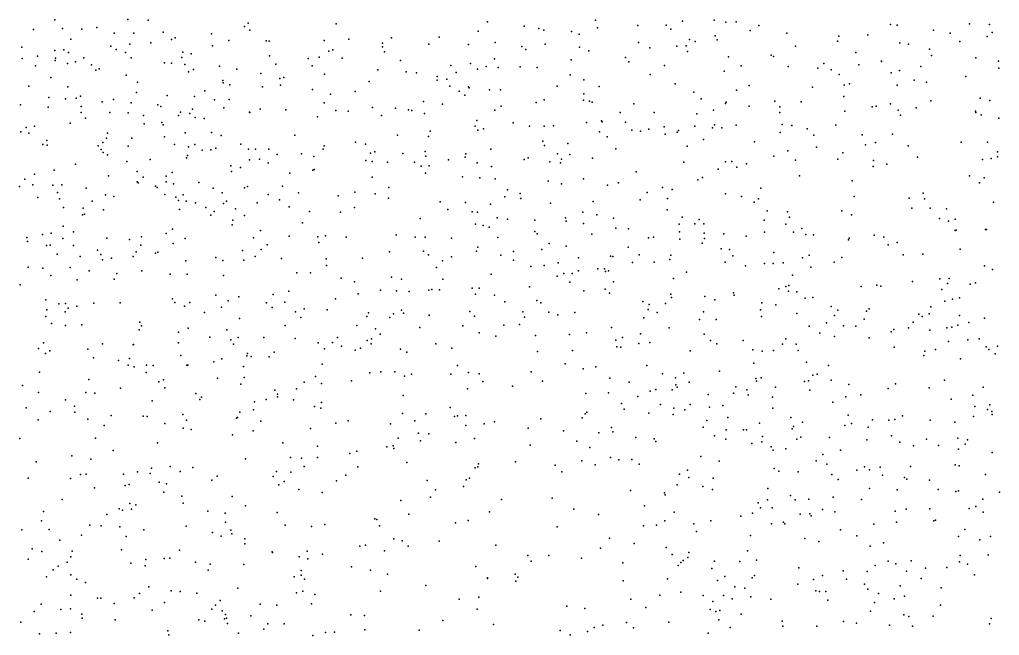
# Model space of a CAD drawing. Header units: metres. Extents: x -23.9 to 23.9, y -28.5 to 28.5.
# Drawn here: x 6.73 to 12.39, y -7.11 to -3.55 of the extents above; entities that cross this region are included whole.
import ezdxf

# ---------------------------------------------------------------- set-up
doc = ezdxf.new("R2010")
doc.units = ezdxf.units.M

msp = doc.modelspace()

# ---------------------------------------------------------------- linework, layer by layer
for p in [(6.9284, -3.5492, 14.5456), (7.3518, -3.5476, 10.6069), (7.4682, -3.5511, -9.2604), (8.0476, -3.5683, 7.4124), (9.4316, -3.56, 19.3427), (10.0576, -3.5508, -10.3492), (10.5613, -3.5573, 8.8512), (10.7445, -3.5507, 6.1077), (10.8102, -3.5627, 17.6139), (10.8702, -3.56, -2.3119), (6.8052, -3.6046, -13.1461), (6.9734, -3.5995, 13.9409), (7.0857, -3.6024, -9.0038), (7.1722, -3.5935, 11.9117), (7.2728, -3.6269, 9.7262), (7.3865, -3.6254, 17.5978), (7.5567, -3.621, 11.85), (8.0257, -3.5865, 4.041), (8.0573, -3.6086, -18.9147), (8.5561, -3.5725, 18.8367), (9.3781, -3.6136, -7.6138), (9.6445, -3.5858, -18.1613), (9.7284, -3.5994, 10.3696), (9.7587, -3.6092, 18.4418), (9.9175, -3.6172, 1.5755), (10.0692, -3.5955, 10.2387), (10.3013, -3.5808, -12.8194), (10.4667, -3.5804, 12.592), (10.493, -3.6021, 18.3929), (10.9519, -3.6114, -3.3999), (11.0028, -3.5825, 16.4032), (11.1647, -3.6252, 8.9428), (11.7642, -3.5767, 7.0753), (11.803, -3.5791, 16.8832), (12.0133, -3.6095, 9.997), (12.1086, -3.6258, 16.3448), (12.2202, -3.5715, 14.0895), (12.3363, -3.5756, 10.894), (12.3511, -3.623, -8.3585), (7.0211, -3.6601, -7.398), (7.4841, -3.6821, 3.6143), (7.6044, -3.6628, 9.4434), (7.6244, -3.652, 14.9862), (7.8353, -3.6301, 19.4169), (7.9349, -3.6685, -13.9544), (8.1512, -3.6703, 8.5731), (8.169, -3.6718, -8.2798), (8.488, -3.6678, 3.9749), (8.6296, -3.6602, 4.9961), (8.8252, -3.6846, 10.503), (8.8767, -3.653, 0.3036), (9.1526, -3.6481, -10.8492), (9.4762, -3.6807, 2.0026), (9.9632, -3.6316, -17.6183), (10.3053, -3.6806, 8.4203), (10.6009, -3.6635, -2.6774), (10.633, -3.6748, 17.287), (10.7495, -3.6412, 5.3567), (10.7615, -3.6642, 17.9712), (11.4573, -3.673, 5.1318), (11.4648, -3.6429, 17.858), (11.632, -3.6348, -6.5571), (11.8176, -3.6816, -10.0427), (12.1652, -3.6737, -6.3794), (12.3231, -3.6456, 9.6726), (6.7376, -3.7073, -2.6175), (6.9294, -3.7265, -16.4648), (6.9804, -3.7214, 10.9287), (7.009, -3.7378, 12.9155), (7.2531, -3.7011, 14.99), (7.2839, -3.7196, -2.9831), (7.3381, -3.7386, 13.1571), (7.3638, -3.689, 9.1303), (7.6704, -3.7365, -11.315), (7.8407, -3.6987, 17.3567), (8.5147, -3.7304, -15.5663), (8.5378, -3.7231, 19.5795), (8.8248, -3.7041, 4.1386), (8.836, -3.7337, 1.3069), (9.0925, -3.6892, -18.2699), (9.3215, -3.6922, -9.1572), (9.6304, -3.7034, 4.9631), (9.6547, -3.7199, -5.929), (9.7652, -3.6894, 19.2152), (9.9646, -3.7073, 11.8384), (10.0189, -3.728, 12.2308), (10.3708, -3.7102, 8.0066), (10.5281, -3.7006, -14.8065), (10.5816, -3.6996, 11.6279), (10.5888, -3.7313, 6.6392), (11.2146, -3.7017, -9.2975), (11.5637, -3.7383, -15.9358), (11.8672, -3.6896, 5.6985), (11.9891, -3.7186, -1.2044), (6.7404, -3.7722, 18.5248), (6.8284, -3.7596, 18.1238), (6.9305, -3.7847, 8.1462), (6.9321, -3.7699, 11.2996), (7.0488, -3.7925, 8.5148), (7.0975, -3.7693, 12.51), (7.3712, -3.7687, 7.2708), (7.5637, -3.7971, -16.9231), (7.664, -3.7673, -5.4411), (7.7177, -3.7461, 1.8748), (8.1717, -3.7562, 17.4087), (8.3945, -3.7721, 9.8055), (8.4588, -3.7649, 10.7477), (8.5917, -3.7714, -10.7341), (8.9285, -3.7831, -16.8601), (9.4725, -3.7746, 10.5133), (9.9159, -3.78, 0.7986), (10.23, -3.7666, 10.616), (10.2509, -3.7924, 1.7419), (10.8267, -3.7626, 11.9189), (11.0733, -3.7528, 5.1873), (11.0871, -3.7605, -16.0367), (11.7112, -3.7895, 6.0041), (11.7114, -3.7881, 7.4228), (12.0019, -3.7553, 10.3612), (12.2578, -3.7692, -0.6611), (12.3881, -3.7871, 18.3184), (6.8173, -3.8147, -10.4345), (7.0021, -3.8016, 3.5258), (7.1419, -3.8088, -17.6567), (7.166, -3.8394, 6.8271), (7.1858, -3.8328, -4.1835), (7.6048, -3.7985, 19.0576), (7.6816, -3.8066, -4.4133), (7.7028, -3.8503, 6.1853), (7.7307, -3.8362, 8.7987), (7.8818, -3.8173, 11.825), (7.9819, -3.8347, 2.3135), (8.2069, -3.8056, -14.312), (8.4188, -3.8153, -10.2144), (8.7984, -3.838, -14.3276), (8.9615, -3.8502, -8.6335), (9.2206, -3.8127, 19.4724), (9.2501, -3.8528, -8.0352), (9.3332, -3.8006, -6.954), (9.3743, -3.8342, 10.1245), (9.4243, -3.8179, -11.1861), (9.4931, -3.8244, 18.1562), (9.6207, -3.82, 4.4965), (9.7187, -3.8241, 2.2827), (10.4556, -3.8129, -16.8211), (10.8006, -3.8462, 5.8306), (10.899, -3.8149, 18.5346), (11.1713, -3.818, -13.5338), (11.3433, -3.8286, 13.5668), (11.3782, -3.8007, -14.1331), (11.4207, -3.838, 13.1409), (11.5811, -3.8093, 8.2731), (11.7679, -3.8547, 17.8186), (11.8156, -3.8424, 16.367), (11.9385, -3.8193, 17.3371), (12.3907, -3.8285, -5.3204), (6.9068, -3.883, 4.6313), (7.3409, -3.8686, 8.7393), (7.4081, -3.9091, 6.3516), (7.9008, -3.9, 19.6774), (8.1206, -3.8595, 7.2412), (8.2304, -3.8876, -8.794), (8.2539, -3.8816, 11.4202), (8.4891, -3.862, -7.3137), (8.7476, -3.905, 4.7527), (9.0206, -3.8552, 5.0996), (9.1404, -3.8973, 18.1276), (9.141, -3.8758, -16.2365), (9.1975, -3.8913, -2.2673), (9.9102, -3.8664, 9.7126), (9.9896, -3.8957, -0.9604), (10.3733, -3.8652, 9.9748), (11.4672, -3.8643, 6.4932), (11.9013, -3.8981, 18.1987), (11.9718, -3.9094, -15.1603), (12.1995, -3.8765, 12.8089), (6.7784, -3.9316, 14.2245), (7.0041, -3.9369, -5.9329), (7.7967, -3.9597, -9.3068), (7.9032, -3.9132, 10.5695), (7.9411, -3.9246, 14.8783), (8.1297, -3.9371, 14.5548), (8.235, -3.9264, 6.5034), (8.4202, -3.9518, 3.6921), (8.6661, -3.9632, 0.1963), (9.2139, -3.9323, -9.5849), (9.2691, -3.9614, 0.3205), (9.3228, -3.9365, 3.9503), (9.3254, -3.9418, 2.1987), (9.4431, -3.9527, 3.5954), (9.5073, -3.9532, -0.5274), (9.8361, -3.9322, 3.9792), (10.0776, -3.9335, 18.6222), (10.5179, -3.918, 17.5834), (10.6265, -3.9677, 12.5107), (10.872, -3.9554, 11.6149), (10.9462, -3.9284, 6.4189), (11.3119, -3.9377, 8.6946), (11.4965, -3.9256, -8.8904), (11.5259, -3.9186, 5.4214), (11.802, -3.9274, -1.7478), (6.8947, -3.9973, 4.2758), (6.9907, -4.0054, 14.8896), (7.0519, -4.001, -4.5938), (7.078, -3.9898, 5.0061), (7.2029, -4.0226, 1.5242), (7.2691, -4.0088, 7.6645), (7.4008, -3.9688, -6.8415), (7.5799, -3.9864, -15.8397), (7.7367, -3.9918, -16.5385), (7.8536, -4.0122, 10.2156), (7.9381, -4.0093, -8.0436), (8.5247, -3.9777, -14.9531), (9.0623, -4.02, -2.7081), (9.3014, -3.9852, -0.1113), (9.7592, -4.012, 11.7082), (9.9871, -4.0128, 17.8158), (9.99, -3.9757, -11.1229), (10.0217, -4.0198, 12.5022), (10.0373, -4.0241, -14.1062), (10.6678, -4.0056, 18.8113), (10.8136, -4.0247, 16.7613), (11.0949, -4.0184, -9.7842), (11.2461, -4.0225, 7.9486), (11.4936, -3.9922, 5.7861), (11.9963, -4.0171, 14.127), (12.2833, -4.0011, -1.9449), (12.3388, -4.0143, 15.1672), (6.7303, -4.0411, 3.3975), (6.89, -4.0544, 3.0165), (7.0808, -4.0499, 11.7106), (7.3699, -4.0289, -13.4929), (7.5256, -4.0403, 13.3591), (7.5421, -4.0491, 11.8277), (7.7263, -4.0654, 7.1638), (7.9072, -4.0582, 13.8715), (8.1174, -4.0652, 6.9471), (8.2658, -4.0692, 3.3797), (8.4867, -4.0277, 18.1047), (8.5556, -4.0733, -16.6622), (8.6252, -4.077, -0.2513), (8.7675, -4.0561, -18.7449), (8.9008, -4.06, 0.9334), (8.976, -4.0683, 9.7898), (8.9942, -4.0739, 0.5885), (9.1716, -4.0355, 4.6883), (9.4744, -4.0707, 9.766), (9.5115, -4.0486, -1.8539), (9.7138, -4.0264, -17.4611), (10.2785, -4.0342, 11.3061), (10.7404, -4.0719, 8.6131), (10.8095, -4.0319, 7.8827), (10.9459, -4.0486, -8.0228), (11.1234, -4.0515, 18.4023), (11.4989, -4.077, -10.1646), (11.6574, -4.0511, 6.7397), (11.6806, -4.0477, -3.3071), (11.7641, -4.0352, 7.0752), (11.8087, -4.0708, -3.7859), (11.9119, -4.0571, -6.7464), (12.2558, -4.0759, 10.2903), (7.0821, -4.0841, 8.0645), (7.1067, -4.1172, -11.6735), (7.2473, -4.0847, -10.7064), (7.3542, -4.0865, 9.7388), (7.4423, -4.102, 10.0784), (7.6446, -4.1024, 15.0362), (7.6562, -4.0833, -8.6161), (7.7109, -4.0907, 3.8828), (7.7407, -4.114, -10.5776), (7.7929, -4.1198, -13.8263), (8.0551, -4.0824, -19.0036), (8.0571, -4.0837, 7.8342), (8.4482, -4.1099, 9.6055), (8.8189, -4.1011, -1.4031), (9.0679, -4.0898, -0.5863), (9.3699, -4.1299, -6.4777), (10.0924, -4.1318, 2.329), (10.2002, -4.0842, 9.6798), (10.3974, -4.0836, 1.8798), (10.6432, -4.0927, 11.345), (11.1239, -4.0848, 16.6124), (11.8216, -4.0992, -4.9155), (12.258, -4.0836, -10.3775), (12.2883, -4.0989, 18.653), (12.3898, -4.1172, -6.5937), (6.7641, -4.1708, 1.6855), (6.812, -4.1639, 5.1653), (7.0186, -4.1466, 12.4687), (7.4461, -4.1504, 18.1261), (7.5484, -4.1422, 9.4529), (7.5559, -4.1551, 4.6383), (9.1008, -4.1922, 1.9854), (9.3603, -4.1626, 10.6943), (9.3769, -4.1863, 1.0901), (9.4091, -4.1798, 3.3446), (9.5814, -4.1445, 19.3969), (9.6759, -4.1628, 2.4277), (9.7606, -4.1636, 18.3001), (9.8141, -4.1608, -6.8933), (10.0047, -4.1421, -9.8523), (10.096, -4.139, 4.0702), (10.2304, -4.1397, 10.865), (10.2667, -4.1871, -10.6763), (10.3182, -4.1928, 1.3843), (10.3655, -4.18, 18.8623), (10.4549, -4.1677, -13.0142), (10.5364, -4.1885, -16.2033), (10.6314, -4.1642, 17.1016), (10.7335, -4.1734, -2.5876), (10.7457, -4.156, 8.2774), (10.7885, -4.1734, 6.5947), (10.8709, -4.1584, -6.3982), (11.1364, -4.1538, -9.1562), (11.1922, -4.1601, 6.4961), (11.2813, -4.1791, -16.5416), (11.4467, -4.1571, 13.3562), (6.7325, -4.1956, 11.5692), (6.7784, -4.2038, 18.6081), (6.8825, -4.2473, 4.0239), (7.2289, -4.2326, 6.6412), (7.2337, -4.2045, 10.7795), (7.3753, -4.2326, 8.4326), (7.5632, -4.2255, 1.7224), (7.6829, -4.2025, 18.3792), (7.8346, -4.201, -14.4243), (7.8908, -4.2165, 8.4289), (8.3168, -4.2159, 2.9827), (8.9118, -4.2146, -10.5299), (9.09, -4.2226, -11.0424), (9.7521, -4.2501, -11.7084), (10.0798, -4.1961, -1.3784), (10.1242, -4.2243, -13.5118), (10.4597, -4.2104, 9.3403), (10.5288, -4.199, 10.5349), (10.6813, -4.2401, 9.6418), (11.1257, -4.2003, -14.0058), (11.3194, -4.2148, -7.6545), (11.6006, -4.2145, 13.8238), (11.776, -4.2093, -16.4551), (6.8598, -4.2698, 6.1567), (6.8841, -4.2727, -17.9055), (7.18, -4.2769, 6.982), (7.1977, -4.298, 5.2469), (7.2059, -4.2582, 12.9006), (7.3543, -4.2792, -14.7325), (7.6208, -4.2695, -6.5247), (7.7032, -4.2825, -7.111), (7.7384, -4.2691, 7.8531), (7.7807, -4.3022, 19.6001), (7.8308, -4.2994, 6.8447), (7.8597, -4.291, 17.7874), (8.0043, -4.2675, -6.2659), (8.0486, -4.2961, 14.2751), (8.0898, -4.2964, 18.3795), (8.1674, -4.2967, 18.0316), (8.4815, -4.2961, -7.0202), (8.4878, -4.2768, -6.494), (8.6679, -4.2563, -2.3917), (8.727, -4.2672, 19.5498), (9.4512, -4.2962, 0.5029), (9.7618, -4.2745, 3.2778), (9.8961, -4.2639, 11.4264), (10.1744, -4.2941, -11.9976), (10.5868, -4.2792, -13.748), (10.9768, -4.2533, 12.2521), (11.1696, -4.3052, 17.9892), (11.3357, -4.2853, -2.3267), (11.6188, -4.2717, 17.8577), (11.6763, -4.2581, 18.2071), (11.8664, -4.2773, 17.1608), (12.1718, -4.2557, -5.4161), (12.3252, -4.2565, 14.556), (7.2078, -4.3164, -8.0991), (7.2331, -4.3289, 10.2361), (7.4815, -4.3556, 4.1928), (7.6906, -4.3468, -4.125), (7.6961, -4.3337, -11.8662), (8.0549, -4.3589, 9.4365), (8.1127, -4.3541, 1.4203), (8.2153, -4.3279, 10.9591), (8.3555, -4.3236, 19.7464), (8.427, -4.338, 11.9235), (8.7288, -4.3611, -15.2856), (8.7544, -4.3196, 11.3384), (8.7812, -4.3126, 18.4915), (8.9426, -4.3213, -8.8378), (9.0724, -4.3107, 3.5121), (9.0758, -4.336, 19.332), (9.2067, -4.3573, 1.3328), (9.3028, -4.343, 2.2734), (9.3069, -4.3235, -9.9895), (9.6449, -4.3563, -14.2937), (9.6671, -4.3462, 9.6327), (9.8368, -4.3243, 12.4051), (9.8607, -4.3546, -2.0441), (9.9093, -4.3277, -15.1076), (10.0405, -4.3476, 17.6877), (11.0886, -4.336, 9.3324), (11.215, -4.3596, -3.2179), (11.4584, -4.3544, 16.7523), (11.4878, -4.3171, 7.3414), (11.6653, -4.3626, -2.7811), (11.9192, -4.3425, -14.9094), (12.2952, -4.3558, 13.7897), (12.3468, -4.3498, 0.5595), (12.3828, -4.3121, -7.6963), (12.3834, -4.341, -13.1873), (6.926, -4.4173, -5.5644), (7.0486, -4.3832, 14.7357), (7.3453, -4.3672, -5.0542), (7.9469, -4.3919, 2.6525), (8.004, -4.4026, 3.5865), (8.1638, -4.3753, -17.0086), (8.4221, -4.417, 0.449), (8.4285, -4.4133, 4.201), (8.7642, -4.3668, 11.7436), (8.8542, -4.3711, -7.3769), (9.0108, -4.3717, 10.7529), (9.0486, -4.3945, 4.2676), (9.095, -4.3924, -3.6904), (9.3716, -4.3751, 11.2502), (9.4551, -4.3966, -19.1421), (9.7929, -4.3692, 4.5091), (9.8546, -4.3759, -18.9003), (10.5677, -4.3723, 10.1816), (10.7675, -4.4122, 11.4207), (10.8091, -4.3699, 18.8034), (10.8459, -4.3678, 8.9325), (10.8744, -4.4012, 6.8324), (10.9298, -4.3814, 7.4099), (11.6643, -4.3959, 12.8888), (11.7417, -4.3838, -8.8803), (6.7548, -4.4694, -19.8236), (6.8118, -4.4401, 12.1418), (7.2405, -4.4512, -3.9639), (7.4059, -4.4261, 13.7996), (7.4403, -4.4589, 9.2026), (7.5728, -4.4522, 7.3066), (7.6082, -4.432, 2.424), (7.9514, -4.4252, -9.4781), (8.289, -4.435, -3.0637), (8.7651, -4.4577, 10.9713), (9.0729, -4.4352, 1.7347), (9.2873, -4.4557, 10.0137), (9.3881, -4.4628, 18.3407), (9.4766, -4.4685, -11.2392), (9.9886, -4.467, 9.622), (10.2931, -4.4284, -11.1769), (10.6496, -4.4744, -8.0345), (10.6769, -4.4606, 17.527), (11.2377, -4.4515, 6.8734), (12.2217, -4.45, -7.0161), (12.3062, -4.4617, -4.1593), (6.7252, -4.5125, 3.7769), (6.8017, -4.503, 18.24), (6.9173, -4.5049, 12.916), (6.9695, -4.5024, 9.9412), (7.1102, -4.5222, 6.1948), (7.4056, -4.4862, 7.9892), (7.4114, -4.4907, -12.9779), (7.5106, -4.5098, -16.7966), (7.5212, -4.5186, 6.188), (7.5736, -4.4858, 2.0615), (7.6159, -4.4975, 15.1558), (7.7624, -4.4882, 14.0607), (7.8451, -4.5214, 14.8863), (8.0259, -4.5192, -13.9585), (8.0442, -4.5132, 4.2092), (8.2463, -4.5094, -10.9427), (8.8618, -4.5171, -15.97), (9.5481, -4.5323, 3.1946), (9.7827, -4.4807, -15.9072), (9.8613, -4.4966, -8.1423), (10.1269, -4.5043, 9.1269), (10.1897, -4.4914, 1.2772), (10.4449, -4.5189, 11.3187), (10.5015, -4.5303, -14.8048), (11.0141, -4.5223, 17.7767), (11.5421, -4.4797, -7.0915), (12.2796, -4.4903, 13.2823), (6.8304, -4.5762, 6.7337), (6.9441, -4.5477, -12.3693), (6.9563, -4.5836, -16.9566), (7.2219, -4.5604, 7.3417), (7.2713, -4.5703, 2.5091), (7.5648, -4.5583, 2.793), (7.6298, -4.5746, 4.9399), (7.6718, -4.5598, 8.2153), (7.8968, -4.5497, 0.9118), (8.1638, -4.5579, -8.8036), (8.2294, -4.59, -18.6626), (8.3391, -4.5488, -0.1742), (8.5681, -4.5665, 1.6749), (8.6643, -4.5441, -19.1811), (8.7817, -4.555, -0.5852), (8.8598, -4.5805, -17.4152), (9.5333, -4.5718, -8.5539), (9.6217, -4.552, 18.7101), (9.6251, -4.5822, -0.1717), (10.3152, -4.5899, 2.0919), (10.3555, -4.5467, 10.7068), (10.4735, -4.5824, -6.941), (10.8095, -4.5543, 2.1659), (10.9013, -4.5701, 9.9322), (10.9997, -4.5835, 11.926), (11.554, -4.5709, 17.6137), (11.8722, -4.5801, -4.7349), (11.9519, -4.5506, 13.6443), (11.9606, -4.5832, -13.2491), (6.9797, -4.6337, 2.8615), (7.0938, -4.6373, 2.122), (7.1451, -4.5969, 10.4341), (7.2109, -4.648, 11.4484), (7.6436, -4.5938, 4.3917), (7.6495, -4.6458, -3.4618), (7.6882, -4.5965, 1.371), (7.7435, -4.6074, 14.5571), (7.8021, -4.633, 15.5668), (7.904, -4.61, 18.7508), (7.9215, -4.5973, 11.9414), (7.9752, -4.6414, 19.4631), (8.0999, -4.6059, 15.3352), (8.2848, -4.629, 18.656), (8.6633, -4.6344, 0.9402), (9.1579, -4.6002, 18.5863), (9.2032, -4.6448, 11.6088), (9.3051, -4.6055, 19.0355), (9.4488, -4.6143, 4.5565), (9.7973, -4.6082, -2.8216), (10.0431, -4.5991, 18.5784), (10.4715, -4.6471, 20.0694), (10.9758, -4.6033, 17.2178), (11.887, -4.6379, 18.5178), (11.9932, -4.638, -16.215), (12.0876, -4.6419, 12.7295), (12.359, -4.6033, -15.5354), (7.0898, -4.6753, 13.1592), (7.1004, -4.672, 9.3573), (7.8318, -4.6776, 19.0851), (7.8514, -4.657, 3.084), (8.027, -4.6807, 9.2728), (8.4025, -4.6562, 3.3011), (8.5827, -4.6615, -4.073), (9.043, -4.6978, 10.4083), (9.3439, -4.6587, -18.3342), (9.3753, -4.6606, -17.664), (9.488, -4.6926, 2.2247), (9.548, -4.7014, 6.2623), (9.8828, -4.6938, -18.5138), (9.9837, -4.6614, -1.0221), (10.0655, -4.6756, 12.423), (10.162, -4.6958, 3.522), (10.5592, -4.6895, 2.3818), (10.6572, -4.7037, 6.026), (11.0501, -4.6531, -14.2754), (11.1681, -4.6596, 12.9871), (11.1798, -4.6888, 6.1502), (11.4819, -4.6534, 12.6427), (11.5383, -4.6753, -16.5344), (12.048, -4.697, -13.9887), (12.1384, -4.7011, -14.5203), (6.9767, -4.7408, 7.7631), (7.6104, -4.7598, 11.7412), (7.9556, -4.7345, -15.9333), (7.9588, -4.7067, 8.0657), (8.3618, -4.722, 19.3996), (9.3626, -4.7299, 1.4162), (9.4063, -4.7369, 10.1638), (9.4425, -4.7478, 6.6916), (9.7062, -4.7077, -1.6005), (9.8871, -4.7118, 6.1881), (9.9871, -4.7254, 6.6924), (10.1741, -4.7538, 4.1992), (10.2486, -4.7566, 17.7887), (10.5409, -4.73, 18.6978), (10.6325, -4.7272, 1.3779), (10.684, -4.7275, 20.4625), (11.033, -4.7071, 18.1775), (11.1581, -4.7299, 1.7365), (11.2501, -4.7558, 11.5458), (12.0985, -4.7125, -9.9344), (12.3139, -4.7613, 17.4279), (12.3201, -4.7609, 12.9532), (6.7675, -4.8069, 15.3743), (6.8584, -4.7902, -18.9384), (6.9078, -4.7828, -14.0269), (6.9745, -4.8131, 3.8864), (7.0376, -4.7735, 13.5004), (7.2307, -4.8105, 5.9749), (7.4301, -4.8023, 8.5685), (7.5725, -4.7846, -19.2123), (7.6827, -4.8124, -18.0835), (8.0775, -4.8094, 7.0778), (8.1198, -4.766, -13.4356), (8.2852, -4.7986, 14.9107), (8.4504, -4.8027, -6.856), (8.4942, -4.7974, 9.8427), (8.6142, -4.806, 10.6836), (8.9043, -4.7917, 10.0616), (9.014, -4.8051, -8.6267), (9.0712, -4.806, 10.7972), (9.2238, -4.8104, 0.6711), (9.4915, -4.8077, 19.5179), (9.7059, -4.772, -12.2343), (9.7193, -4.7867, -10.5146), (10.0352, -4.7882, -7.5721), (10.3631, -4.8085, 20.6021), (10.3928, -4.8054, -19.1533), (10.5432, -4.7735, 8.69), (10.5445, -4.8172, 10.0414), (10.6858, -4.7821, -11.8827), (10.687, -4.8137, -11.4011), (10.8004, -4.7851, 12.267), (10.9289, -4.7985, -7.1141), (11.0339, -4.7761, -16.4129), (11.2025, -4.7757, 13.5412), (11.2731, -4.7899, 5.7077), (11.3187, -4.791, 12.029), (11.5241, -4.8106, 13.7914), (11.6694, -4.7933, 20.3502), (11.7261, -4.8043, -9.5503), (12.1387, -4.7661, -5.116), (12.1429, -4.7651, 0.2303), (6.7708, -4.8298, 3.5316), (6.8809, -4.8524, 7.1472), (6.9028, -4.8513, 11.7864), (7.0373, -4.8525, 10.174), (7.3607, -4.8192, 2.8738), (7.4261, -4.8514, -7.9576), (7.6132, -4.8413, 6.0994), (8.1569, -4.8489, 1.9576), (8.4569, -4.835, 5.9273), (9.3761, -4.8635, -11.4736), (9.7892, -4.8423, 19.2376), (9.888, -4.8562, -19.7616), (10.2469, -4.8627, 1.441), (10.6749, -4.8403, 11.3946), (10.7835, -4.8733, 6.5038), (11.5205, -4.8208, 5.1189), (11.7501, -4.85, -8.3896), (11.8027, -4.8367, 4.8734), (12.1668, -4.875, 13.6768), (6.943, -4.904, -11.1939), (7.0748, -4.9175, 10.596), (7.1762, -4.8809, -3.5172), (7.1961, -4.9061, 5.2087), (7.2564, -4.9274, 4.1171), (7.3832, -4.9167, -4.6738), (7.3997, -4.8908, -19.7308), (7.512, -4.8967, 9.1602), (7.5251, -4.8914, 14.567), (7.8609, -4.9221, -17.1129), (8.0155, -4.8818, 7.7055), (8.0888, -4.9167, 6.4965), (8.1237, -4.8761, -3.0133), (8.2401, -4.9276, 9.6311), (8.499, -4.931, 6.3848), (8.7093, -4.9257, 4.474), (8.8654, -4.8898, 6.3199), (9.0624, -4.8864, 3.5118), (9.0912, -4.9063, -19.4753), (9.2235, -4.9193, -1.1415), (9.3685, -4.8859, -3.4504), (9.5095, -4.9089, 1.7855), (9.5822, -4.8885, 0.1883), (9.747, -4.8764, 9.9888), (9.9582, -4.9248, 20.2695), (10.1431, -4.9146, -12.5635), (10.1567, -4.9168, 12.033), (10.31, -4.9065, 18.3505), (10.4939, -4.9101, -17.8322), (10.8325, -4.8755, -12.4564), (10.852, -4.9121, 19.7486), (11.0895, -4.8937, 8.8264), (11.2538, -4.9238, 2.1299), (11.2932, -4.9094, 9.1034), (11.4817, -4.923, 16.6447), (11.8364, -4.9066, 19.9627), (11.9518, -4.9033, -12.7481), (6.7745, -4.9786, 4.1431), (6.8597, -4.9849, -20.7857), (7.0173, -4.9806, 8.4841), (7.2042, -4.9367, -12.6739), (7.6877, -4.9414, 3.2074), (7.9003, -4.9392, 8.4666), (8.0218, -4.9383, 3.2977), (8.5013, -4.9695, 12.1635), (9.1381, -4.9804, 5.887), (9.1716, -4.9425, 19.3311), (9.5836, -4.9378, 3.3003), (9.6823, -4.9754, -7.9386), (9.7602, -4.9693, 11.8553), (9.8405, -4.9534, -2.4775), (10.2721, -4.9517, 11.1339), (10.3957, -4.9505, -18.677), (10.4872, -4.9344, 18.025), (10.8074, -4.9487, 2.5377), (10.9253, -4.9712, 17.1375), (11.0353, -4.9582, 13.1875), (11.0857, -4.9576, 20.1774), (11.1426, -4.9537, 12.8063), (11.3036, -4.9789, -8.2144), (11.4383, -4.9487, 6.334), (12.307, -4.9702, -7.8635), (6.9054, -5.0264, 5.4459), (7.1283, -5.0003, -10.2584), (7.2886, -5.0158, -7.4903), (7.4332, -4.9998, 4.9653), (7.5972, -5.0195, -11.5248), (7.6938, -5.0197, -14.1993), (7.9047, -5.0274, 4.3928), (8.3298, -5.0114, -17.2195), (8.4078, -5.0109, 5.5844), (8.5855, -5.0414, 3.2263), (8.8775, -5.0372, -2.0591), (9.4538, -5.0199, 18.9102), (9.8361, -5.0312, 10.539), (9.873, -5.0148, 19.8352), (9.9223, -5.0153, 4.2874), (9.9583, -4.9999, 1.8777), (10.071, -4.9887, 2.2182), (10.1092, -4.9886, 9.7598), (10.1143, -5.0028, 3.7901), (10.1329, -4.9997, 11.6774), (10.5088, -5.0433, 1.2386), (10.583, -5.0075, 5.5335), (11.1962, -5.0247, 9.7613), (12.1027, -5.0443, -8.6452), (12.3542, -4.9927, 18.4116), (6.7293, -5.0813, 5.0077), (7.0592, -5.0508, 3.3464), (7.2732, -5.0483, 3.6952), (8.6627, -5.0626, 0.4331), (8.935, -5.0478, 5.5415), (9.1741, -5.0487, -3.8711), (9.3437, -5.0996, 3.5267), (9.384, -5.1003, -17.2506), (9.6746, -5.0925, -17.6227), (9.9093, -5.065, 5.853), (10.1622, -5.0627, 20.705), (11.1588, -5.0895, 5.3513), (11.1747, -5.0849, 6.6197), (11.5944, -5.0907, 5.885), (11.6847, -5.0833, 20.8816), (11.7082, -5.0881, 17.9483), (11.8912, -5.0614, 12.4994), (12.049, -5.0469, 18.0498), (12.0943, -5.0735, -16.041), (12.2255, -5.0765, 20.5547), (12.2548, -5.0692, 20.1759), (7.8612, -5.1398, -6.7754), (7.9929, -5.1506, -11.2593), (8.1916, -5.1359, 10.0739), (8.283, -5.1167, 15.596), (8.6839, -5.1321, 15.1737), (8.814, -5.1124, -9.6057), (8.9049, -5.1152, 1.2847), (8.9794, -5.1193, 14.8748), (9.0926, -5.1107, 19.7118), (9.1107, -5.1072, 3.8201), (9.1538, -5.1088, -7.567), (9.363, -5.1346, 11.8284), (9.4737, -5.1411, 4.2405), (9.9905, -5.1144, 18.9892), (10.1136, -5.1054, 9.0133), (10.1382, -5.1297, -9.4336), (10.4925, -5.1339, -17.2446), (10.4975, -5.1548, -9.891), (10.6888, -5.1489, 20.8105), (10.8559, -5.1266, 9.9696), (10.8599, -5.1401, -12.8875), (11.118, -5.1041, 16.7621), (11.1743, -5.117, 4.9025), (11.2217, -5.1212, 17.8689), (11.2705, -5.158, 1.5831), (11.315, -5.1546, 2.7737), (12.0609, -5.1073, -16.5032), (12.1628, -5.1558, -9.7913), (6.8766, -5.1682, -11.5818), (6.953, -5.1911, -18.1931), (6.9915, -5.1887, 10.2832), (7.0561, -5.2049, 10.8317), (7.1549, -5.1872, 5.9318), (7.3066, -5.1849, 4.7059), (7.6099, -5.1613, -18.7619), (7.6232, -5.1831, 0.9799), (7.6789, -5.2041, 8.644), (7.7093, -5.182, 3.9982), (7.8927, -5.2103, 6.3608), (7.9325, -5.1725, 15.8194), (8.1537, -5.1841, 7.9878), (8.1869, -5.2124, -4.3621), (8.26, -5.1814, -18.2448), (8.5538, -5.1607, -10.582), (9.5335, -5.1789, 5.8282), (9.7184, -5.172, -18.2931), (9.7401, -5.1855, -11.1098), (10.3314, -5.1777, -11.0939), (10.3681, -5.1951, 12.1269), (10.4624, -5.1894, 8.7401), (10.7477, -5.1671, 8.1532), (11.0193, -5.1856, 11.1245), (11.1005, -5.1953, -12.2099), (11.4206, -5.2064, 11.2962), (11.9978, -5.2069, -9.3166), (12.0785, -5.1745, 3.6385), (12.1227, -5.1642, 16.8675), (6.8772, -5.2641, -7.2149), (6.8833, -5.2244, 15.2845), (6.9882, -5.2369, 4.4703), (7.0058, -5.2162, -13.7896), (7.7945, -5.2408, 7.2716), (8.3222, -5.2363, 10.821), (8.3522, -5.2686, 14.7512), (8.3725, -5.2193, -19.056), (8.5037, -5.2243, 1.8896), (8.7338, -5.2635, -16.507), (8.7434, -5.2417, 14.5848), (8.868, -5.2685, 3.4747), (8.8877, -5.2484, 0.0427), (8.9342, -5.2278, -8.0034), (8.9454, -5.2438, 4.1953), (9.0949, -5.2575, 6.7141), (9.0957, -5.2568, -9.0423), (9.3296, -5.2353, -2.1917), (9.358, -5.261, 20.0181), (9.6372, -5.2368, 3.7194), (9.6461, -5.2668, 18.7582), (9.7871, -5.2387, 20.1096), (9.8391, -5.2539, -17.0734), (9.9368, -5.2407, -8.3939), (10.3377, -5.2714, -10.4563), (10.3625, -5.2223, 2.5266), (10.4132, -5.2406, 19.4946), (10.6823, -5.2373, -8.196), (11.0111, -5.2247, -16.697), (11.0167, -5.2637, -18.6404), (11.2212, -5.2469, 9.4597), (11.4407, -5.2584, 3.7938), (11.4586, -5.2266, 13.7709), (11.6243, -5.2319, -16.7601), (11.6411, -5.2201, 11.8256), (11.9284, -5.2503, 19.7083), (11.9478, -5.2646, 2.4267), (11.9883, -5.249, -8.1078), (12.163, -5.2576, 15.2796), (6.91, -5.3032, 12.0541), (6.9901, -5.3158, 7.5023), (7.0856, -5.3125, 6.4031), (7.4217, -5.2968, 6.2351), (7.4298, -5.3183, 12.1743), (7.998, -5.2755, 6.9153), (8.2624, -5.3155, 4.4984), (8.6762, -5.3162, 15.4828), (9.0409, -5.327, 10.8952), (9.2893, -5.3179, 15.2142), (9.5269, -5.3137, -11.731), (9.6166, -5.3101, -8.7507), (10.1501, -5.3282, 8.3334), (10.6588, -5.2804, 12.4185), (10.7556, -5.2819, 19.5317), (11.2934, -5.32, 20.8396), (11.3942, -5.301, 3.1271), (11.4919, -5.317, -14.3072), (11.5632, -5.3199, 4.3899), (11.6108, -5.2784, 3.5), (11.8947, -5.2964, -13.5595), (12.118, -5.325, 4.338), (12.154, -5.3147, 20.8346), (12.2161, -5.299, 13.5583), (12.3083, -5.273, 4.8008), (7.4163, -5.3403, 9.5391), (7.645, -5.3544, -13.8165), (7.7006, -5.3309, 14.4762), (7.8256, -5.3829, -18.157), (7.924, -5.341, 9.7706), (7.9899, -5.3845, 8.3725), (8.5654, -5.3848, 6.6855), (8.784, -5.3349, 11.8016), (8.8115, -5.3657, 5.3453), (9.3838, -5.3582, -10.4188), (9.48, -5.3766, 10.6098), (9.7108, -5.3742, 7.1569), (9.9062, -5.367, 10.681), (10.0047, -5.3581, 1.7566), (10.3169, -5.363, -16.2742), (10.483, -5.3298, 7.9563), (10.6858, -5.3662, 5.3816), (11.3547, -5.3605, 19.7546), (11.4397, -5.3787, 12.2905), (11.7674, -5.3524, 16.6416), (11.7831, -5.3388, 13.7796), (11.8673, -5.3292, 15.0323), (11.9923, -5.3434, 2.9857), (12.0888, -5.3289, 12.6697), (6.863, -5.415, -12.4519), (7.2043, -5.4221, -3.6539), (7.3814, -5.427, -18.3659), (7.3842, -5.4249, -6.58), (7.6446, -5.4153, 3.5365), (7.9466, -5.3981, 7.5601), (7.9622, -5.4237, 10.1227), (8.1381, -5.3855, 11.1051), (8.3188, -5.3912, -3.6966), (8.4527, -5.4168, -3.0751), (8.5356, -5.4148, -11.9558), (8.5868, -5.4355, -20.1001), (8.7365, -5.4022, -15.9375), (8.7589, -5.4211, 11.3418), (8.762, -5.3935, -3.8648), (9.1336, -5.4216, -16.3132), (10.1747, -5.4, 6.9991), (10.1807, -5.4389, 1.4786), (10.203, -5.4409, -19.4116), (10.2141, -5.3857, 9.2348), (10.3075, -5.4203, 5.8061), (10.371, -5.4132, 9.6819), (10.7218, -5.4023, 9.7932), (10.7593, -5.4216, -11.7664), (10.9118, -5.4026, -17.5302), (11.1398, -5.424, -18.073), (11.1582, -5.3925, 13.3085), (11.2174, -5.424, 4.6327), (11.6408, -5.3865, 6.0934), (11.7842, -5.4416, 17.8751), (12.1002, -5.4089, 3.3552), (12.2104, -5.398, 17.1637), (12.2771, -5.3922, 19.8822), (12.3171, -5.4389, 5.4435), (12.3837, -5.4342, 15.5683), (6.8354, -5.4485, 7.8847), (6.876, -5.4766, 14.6436), (6.8996, -5.4626, 6.035), (7.12, -5.4518, 6.9316), (7.6578, -5.4896, 7.0012), (8.0406, -5.4903, 0.8159), (8.0439, -5.478, 5.7313), (8.0659, -5.4942, 10.6085), (8.17, -5.4977, -16.1987), (8.1976, -5.4703, 3.3707), (8.4896, -5.4507, 18.3144), (8.6667, -5.4574, 18.7788), (8.6982, -5.4476, -10.9397), (8.9286, -5.4516, 18.5515), (8.9658, -5.4695, 19.106), (9.2268, -5.4465, 14.5444), (9.7221, -5.4655, -15.3758), (9.9231, -5.4599, 18.8029), (10.6053, -5.4626, 11.2237), (10.9672, -5.4562, 9.1675), (11.0217, -5.4639, 16.9684), (11.087, -5.4611, 3.0344), (11.2288, -5.4599, 6.6355), (11.9572, -5.4888, -7.6877), (11.9616, -5.4635, -13.0769), (12.0251, -5.4538, 14.6733), (12.3326, -5.4536, -17.8628), (12.3702, -5.4801, 0.4723), (7.1522, -5.5035, 15.1419), (7.2981, -5.5174, 14.7713), (7.3527, -5.5447, 6.6814), (7.3614, -5.5061, 7.3954), (7.3871, -5.554, -10.7862), (7.4587, -5.5458, 15.6431), (7.4975, -5.5464, -12.4707), (7.6935, -5.5443, 2.1585), (7.699, -5.5459, -19.6126), (7.8492, -5.5264, 15.731), (7.8944, -5.5092, 3.9878), (8.0211, -5.5518, 7.8744), (8.476, -5.5388, 11.6412), (9.2596, -5.5462, -16.8677), (9.8813, -5.5367, -9.283), (10.0584, -5.5539, -11.5381), (10.3536, -5.5468, -18.8805), (10.9733, -5.5327, -8.9415), (11.2771, -5.5274, 4.1059), (11.4048, -5.5478, 13.4878), (12.1693, -5.508, 12.9571), (6.8409, -5.5862, -9.9912), (7.4569, -5.5865, 3.7847), (8.4362, -5.6109, 4.2328), (8.751, -5.5891, 3.8004), (8.8147, -5.5836, 15.6546), (8.8967, -5.5831, 14.3407), (8.9521, -5.6088, 18.0863), (8.9923, -5.5972, 19.7335), (9.2196, -5.5966, 11.1233), (9.3214, -5.5875, 11.4815), (9.3844, -5.5959, 6.9911), (9.6852, -5.5829, -19.8375), (9.9864, -5.5668, 11.3385), (10.444, -5.5944, 12.1635), (10.5688, -5.5912, -14.9693), (10.7741, -5.5806, 6.6265), (11.3146, -5.6029, 8.5356), (11.3396, -5.5964, -9.239), (6.7413, -5.6629, 8.955), (7.1253, -5.6285, 1.5754), (7.53, -5.6421, -16.6414), (7.5571, -5.6296, -4.36), (7.8708, -5.6206, 11.7629), (8.0047, -5.6554, -11.5658), (8.0252, -5.6165, 6.1975), (8.3718, -5.6436, 18.931), (8.4711, -5.6513, 1.1539), (8.6456, -5.6364, -10.3548), (9.4054, -5.6392, -15.9767), (9.5763, -5.6663, 18.7438), (9.7505, -5.638, 10.9127), (10.1399, -5.6209, 2.0032), (10.2513, -5.6438, 19.2871), (10.5201, -5.619, 19.542), (10.5219, -5.6595, -15.4569), (10.5995, -5.6435, 1.3994), (10.9851, -5.6219, -8.1376), (10.9888, -5.6374, 1.5131), (11.0151, -5.619, 7.8855), (11.2656, -5.64, 3.5783), (11.2902, -5.6353, -14.7044), (11.4201, -5.6314, 12.9011), (11.5237, -5.6563, 20.9592), (11.7918, -5.6521, 13.4431), (12.0769, -5.6325, 17.3823), (6.8346, -5.7033, 9.6281), (7.1091, -5.7032, 7.7243), (7.16, -5.7073, 8.9147), (7.3082, -5.6777, 12.0905), (7.5647, -5.6765, 2.9132), (7.7454, -5.7089, 8.3232), (8.202, -5.6896, 1.7105), (8.2174, -5.7128, 3.9783), (8.3274, -5.6821, 5.4581), (8.9436, -5.7201, 19.3984), (9.3157, -5.6817, 15.4725), (10.0004, -5.7096, 8.2547), (10.1319, -5.705, -10.5758), (10.3735, -5.6947, 2.2557), (10.406, -5.6855, -7.77), (10.5011, -5.6868, -13.0661), (10.5301, -5.6716, 20.7681), (10.7083, -5.7138, -16.7981), (10.8549, -5.7068, -1.7618), (10.8687, -5.6694, 19.6969), (10.9327, -5.6866, 12.3849), (10.9412, -5.7173, -2.2162), (11.0977, -5.6726, 5.4294), (11.2966, -5.6897, 19.8244), (11.5922, -5.7163, -1.5945), (11.7501, -5.6795, 15.6211), (11.9885, -5.6764, 12.419), (12.2395, -5.7184, 2.8197), (12.299, -5.6713, -15.7553), (6.9911, -5.7461, -17.5872), (7.0429, -5.7811, 11.0414), (7.4913, -5.7513, 7.6178), (7.7674, -5.7428, 9.6103), (7.7778, -5.7301, -13.3085), (8.0836, -5.7567, 18.606), (8.1509, -5.7428, -19.4482), (8.2164, -5.7286, -6.9039), (8.3103, -5.7461, 14.0212), (8.4718, -5.7611, -12.5479), (10.2069, -5.7662, 19.6627), (10.3014, -5.7269, 7.8632), (10.4326, -5.772, 11.8234), (10.605, -5.773, 6.3985), (10.794, -5.7778, -2.939), (11.0809, -5.7292, 5.063), (11.4303, -5.7597, 5.7165), (11.5047, -5.7274, -18.8564), (12.1146, -5.7415, 14.4904), (12.3381, -5.7735, 4.9918), (6.7625, -5.7907, 10.5475), (6.9024, -5.8122, -19.6749), (7.0452, -5.8173, 2.0348), (7.2556, -5.8366, -9.8345), (7.6698, -5.8301, 7.9562), (7.9985, -5.8158, 2.8393), (8.0778, -5.8029, 5.896), (8.4321, -5.7846, -7.6234), (8.468, -5.7926, 6.5912), (8.9403, -5.8248, -7.8774), (9.0754, -5.8261, 19.1032), (9.216, -5.7899, 6.5515), (9.2587, -5.8387, -20.5552), (9.3068, -5.8368, 18.615), (9.9964, -5.8265, 8.6422), (10.0076, -5.8159, -15.176), (10.223, -5.7994, -2.6095), (10.3656, -5.822, -16.1156), (10.5072, -5.8296, 5.8581), (10.5112, -5.793, -10.0075), (10.5732, -5.8027, 11.4425), (10.7159, -5.7873, 5.5567), (11.0825, -5.7932, 20.1512), (11.5193, -5.8344, 4.4728), (11.8328, -5.8374, 19.7465), (12.2517, -5.7831, 19.8038), (12.3259, -5.8014, -18.2084), (12.3507, -5.8135, -17.3512), (12.3519, -5.8296, -7.0143), (6.8329, -5.8605, -18.017), (7.1197, -5.8577, 3.3631), (7.2154, -5.8941, -6.1932), (7.4404, -5.8407, 11.0502), (7.4629, -5.8426, 9.4523), (7.5647, -5.8818, -19.2458), (7.691, -5.8622, 10.6855), (7.98, -5.8515, 10.2593), (7.9852, -5.8469, 13.8914), (8.1206, -5.8683, 18.1594), (8.555, -5.8807, -11.1489), (8.6264, -5.8675, 19.1445), (8.8715, -5.8838, 17.8684), (9.0114, -5.866, 14.1936), (9.2419, -5.8413, 18.1871), (9.3064, -5.8938, -14.8028), (9.4132, -5.8842, 6.2362), (9.4735, -5.8728, 14.7725), (9.7402, -5.8553, 6.02), (9.9803, -5.8495, -20.4822), (10.7013, -5.8639, -19.1287), (10.8231, -5.8473, 1.8839), (11.0067, -5.8793, 10.8946), (11.187, -5.8475, 3.8643), (11.2555, -5.8753, 8.1208), (11.4987, -5.8946, 15.249), (11.539, -5.8825, 11.5197), (11.6589, -5.8615, 1.9869), (11.7549, -5.8636, -2.2087), (11.7892, -5.8582, 5.6675), (11.9928, -5.8624, 15.8054), (12.1353, -5.8746, -10.8405), (12.2438, -5.8415, 5.3608), (7.6707, -5.9089, 11.4467), (7.7182, -5.9173, -12.6449), (7.9579, -5.9482, -9.9823), (8.0774, -5.9248, 14.7324), (8.4077, -5.9119, 17.8851), (9.0327, -5.9381, 13.757), (9.0935, -5.942, 5.7072), (9.668, -5.91, 6.8259), (9.8716, -5.9241, -16.8133), (10.0759, -5.9361, 6.4646), (10.1495, -5.9062, 20.0601), (10.1577, -5.9299, -9.5149), (10.6808, -5.9029, 11.1264), (10.8126, -5.9189, 12.1261), (10.9143, -5.9194, 2.4857), (10.9308, -5.9178, 9.0713), (11.1955, -5.9132, 8.8546), (11.2036, -5.9004, 16.6601), (11.6347, -5.9041, -12.1325), (6.727, -5.9686, -11.6224), (7.1639, -5.9671, 9.1515), (7.5231, -5.9938, -10.9383), (8.248, -5.9931, 19.0238), (8.9157, -5.9675, -7.2374), (9.0453, -5.9818, -12.0485), (9.2493, -5.9927, 19.7211), (9.3566, -5.9693, 14.0601), (9.6789, -6.0065, 19.8424), (9.9491, -5.9852, 19.1047), (10.2905, -5.9628, -11.9624), (10.3972, -5.9708, 9.0978), (10.4056, -5.9867, 20.3479), (10.7447, -5.9534, 20.0057), (10.8103, -5.9719, 7.8005), (10.9614, -5.9975, 2.9051), (11.02, -5.9881, 5.8268), (11.023, -5.9569, 6.2867), (11.2218, -5.9727, 13.0984), (11.2445, -5.9603, 20.4741), (11.4101, -5.9636, 10.8856), (11.6261, -5.9758, -18.3186), (11.7694, -5.9526, 16.4827), (11.8183, -5.9908, -13.9563), (11.9717, -5.9733, -8.8592), (12.1532, -5.9672, -1.876), (12.1961, -6.0021, 20.2343), (12.2085, -5.977, 13.1182), (7.2673, -6.0376, 12.1859), (8.4496, -6.0134, -19.0384), (8.6359, -6.0555, 5.6402), (8.6764, -6.0424, -9.9821), (8.8501, -6.0169, -15.1034), (8.8861, -6.0117, -11.4963), (8.89, -6.026, 15.6352), (10.0237, -6.0211, -19.8314), (11.0731, -6.0165, 17.2668), (11.0855, -6.0365, -11.929), (11.1581, -6.0293, -8.6379), (11.3721, -6.0606, 5.2182), (11.4755, -6.0372, 20.0017), (11.8973, -6.0121, -13.4255), (12.0415, -6.0097, 12.1475), (12.1578, -6.0307, 2.408), (12.3513, -6.049, 15.8055), (6.8213, -6.1045, -9.8628), (7.0275, -6.0691, -13.6329), (7.1382, -6.0886, 7.9881), (8.0324, -6.0857, 13.6435), (8.292, -6.0779, 3.8716), (8.3561, -6.0822, 5.9072), (8.4479, -6.0784, 3.5186), (8.9654, -6.1079, 5.9835), (9.3799, -6.1152, -9.1512), (9.5938, -6.1041, 19.1026), (9.9781, -6.0983, -10.2683), (10.0557, -6.1212, 8.4055), (10.1436, -6.0788, -4.337), (10.193, -6.0917, -3.3574), (10.2674, -6.0899, -19.2711), (10.3106, -6.1172, -16.8268), (10.666, -6.0729, 9.4669), (10.7734, -6.0993, -3.3793), (11.3344, -6.0983, 4.1829), (11.395, -6.1176, 2.0861), (12.1375, -6.1219, 17.2535), (7.0784, -6.1772, 10.8429), (7.11, -6.1757, 3.2293), (7.3254, -6.1751, 11.2502), (7.4065, -6.1622, 1.0987), (7.4812, -6.1721, 8.3352), (7.489, -6.1407, 10.8032), (7.597, -6.1309, 12.2138), (7.6546, -6.1593, 4.1009), (7.7267, -6.1362, -10.4087), (8.2124, -6.1595, 2.9072), (8.2942, -6.164, 1.7089), (8.3721, -6.1312, -6.5907), (8.6824, -6.1323, 6.24), (9.3603, -6.1379, 13.682), (9.3755, -6.1319, 15.2222), (9.8232, -6.1236, 19.4721), (9.8618, -6.1615, -8.7744), (10.5439, -6.1754, 7.8963), (10.5887, -6.1514, -12.2728), (11.0914, -6.1424, -7.2654), (11.118, -6.1582, 10.692), (11.2294, -6.161, 9.2819), (11.4243, -6.1762, -19.0111), (11.5697, -6.1519, 17.621), (11.6135, -6.1323, 3.2993), (11.6431, -6.1508, 4.9535), (11.7034, -6.1337, 4.4501), (11.879, -6.1313, -16.7051), (12.1611, -6.1261, 2.7433), (12.3133, -6.1772, 3.5278), (6.7752, -6.199, 10.2638), (7.0204, -6.2002, 1.4151), (7.3599, -6.2339, -12.5332), (7.5321, -6.2216, 8.7066), (7.5754, -6.2306, 14.0457), (7.8367, -6.2102, 10.0219), (7.868, -6.1873, 5.1044), (8.1925, -6.1881, -15.9465), (8.2553, -6.2176, 13.1244), (8.5585, -6.2144, 15.462), (8.612, -6.1813, 13.017), (9.0839, -6.2118, -21.0304), (9.3081, -6.2081, 14.738), (9.3288, -6.1984, 18.6896), (10.5975, -6.194, -7.9549), (10.7386, -6.1991, -1.4601), (11.4616, -6.205, 14.6041), (11.7168, -6.1802, 11.5911), (11.8455, -6.1937, -8.0323), (11.8578, -6.2038, -12.6576), (11.9886, -6.2097, -14.9609), (7.1584, -6.2532, -7.5432), (7.3361, -6.2409, -6.9228), (7.5597, -6.2791, 14.4001), (8.2249, -6.2374, 17.9917), (8.3402, -6.2635, 15.0731), (8.4755, -6.2819, -12.6329), (9.1318, -6.2663, -13.2256), (9.2937, -6.2466, -16.3165), (10.2599, -6.2701, 8.162), (10.4556, -6.2836, 9.6286), (10.5297, -6.236, 11.6764), (10.6788, -6.2465, 10.824), (10.7345, -6.2646, -4.0077), (11.0546, -6.2573, 12.8917), (11.6422, -6.2574, 15.4435), (11.8028, -6.2658, 2.2298), (12.0393, -6.2627, -12.1637), (12.1427, -6.2752, -6.8528), (12.1569, -6.2712, -0.8499), (12.3939, -6.28, 12.5527), (6.9718, -6.3221, 9.8537), (7.3627, -6.3441, 5.1253), (7.664, -6.3024, 2.7792), (7.6721, -6.3424, 11.4848), (7.9548, -6.3047, 2.3044), (8.93, -6.3267, 15.4026), (9.1017, -6.3079, -12.6892), (9.5135, -6.321, 14.4502), (9.8059, -6.3144, -14.0233), (10.4592, -6.2936, -14.9073), (10.9989, -6.3413, 0.5457), (11.0517, -6.3239, 12.0222), (11.1853, -6.298, 2.9072), (11.2132, -6.3231, 17.5562), (11.2914, -6.3189, -2.5871), (11.4326, -6.3072, 10.7354), (11.5964, -6.3209, -6.7096), (12.298, -6.3192, 3.9573), (6.8638, -6.3907, 7.9233), (7.3022, -6.3756, 5.9566), (7.3199, -6.3824, 9.7768), (7.3735, -6.3774, -13.2884), (7.3969, -6.3519, 2.3491), (7.8145, -6.3886, 10.814), (7.9154, -6.3995, 12.1043), (8.0313, -6.3576, 14.8952), (8.2145, -6.3957, 12.7469), (8.9774, -6.4054, 19.0337), (9.4441, -6.3929, -8.4871), (9.9313, -6.3776, -2.4342), (10.34, -6.3578, -2.1455), (10.5115, -6.3945, -16.4174), (10.9653, -6.4007, 9.8262), (11.0111, -6.3696, 1.9998), (11.0788, -6.3699, 16.4882), (11.297, -6.404, -11.5882), (11.3713, -6.3786, 0.2323), (11.4416, -6.3937, 1.7717), (11.7915, -6.3886, 16.3198), (11.8547, -6.3766, 3.5283), (11.9911, -6.3762, 4.2157), (12.218, -6.3734, 7.6007), (12.2577, -6.3614, 17.0082), (12.3007, -6.394, 13.0552), (6.8522, -6.4455, 9.2614), (7.229, -6.409, 12.5716), (7.9165, -6.4526, 1.2495), (8.78, -6.4328, 17.9091), (8.7915, -6.4377, -20.3482), (9.2473, -6.457, 18.3958), (9.3205, -6.4423, 13.4913), (10.0738, -6.4088, -8.3587), (10.4591, -6.4446, -8.62), (10.6261, -6.4616, 8.31), (10.7248, -6.4451, -15.2701), (10.8973, -6.417, 14.7113), (11.0755, -6.462, 1.3271), (11.1456, -6.452, -18.065), (11.152, -6.4621, 14.342), (11.2408, -6.4068, -7.8798), (11.3052, -6.4151, 2.5856), (11.7992, -6.4522, 11.3663), (12.0136, -6.4457, 15.5842), (12.0237, -6.4417, -13.883), (6.7372, -6.4975, 10.7241), (6.8963, -6.4942, 12.4613), (7.1322, -6.4695, -5.9664), (7.1962, -6.4728, 3.3821), (7.3057, -6.4789, 9.0641), (7.4434, -6.4973, -16.3329), (7.6894, -6.4754, -17.5975), (7.8419, -6.5123, -12.0559), (7.9482, -6.4986, 13.0346), (8.2624, -6.47, 18.8862), (8.4137, -6.4775, 5.5136), (8.4907, -6.4661, 3.3226), (8.8067, -6.4734, 15.0363), (9.8348, -6.4793, -2.9684), (10.3357, -6.4746, 8.7588), (10.4106, -6.4707, -20.253), (10.6415, -6.5056, 10.1984), (11.4736, -6.4963, 11.9158), (11.668, -6.4642, 2.7112), (12.1937, -6.495, -2.0649), (6.9582, -6.5574, -18.0095), (7.0835, -6.5272, -11.7632), (7.3417, -6.5361, 10.2356), (7.8905, -6.5336, -6.7541), (7.954, -6.5203, 11.7829), (8.0279, -6.5481, -19.7975), (8.8913, -6.5494, -11.9463), (8.9383, -6.5606, -16.2219), (9.1532, -6.5626, 13.1931), (10.1387, -6.5441, 9.1342), (10.9535, -6.5303, 17.2585), (11.2679, -6.5469, 12.2844), (11.3489, -6.5638, -19.3511), (11.5685, -6.5322, 13.3228), (11.7228, -6.5718, -2.3001), (12.1579, -6.5362, 7.2965), (12.2804, -6.5555, 8.1729), (12.3418, -6.5356, -7.6544), (6.7984, -6.6068, -16.9209), (6.8532, -6.6215, 5.3006), (7.0293, -6.6198, 5.9996), (7.3142, -6.612, -6.6464), (7.6498, -6.614, 2.9954), (8.0292, -6.5771, -16.7846), (8.1863, -6.6239, -12.9301), (8.1883, -6.6278, 5.0215), (8.3898, -6.6203, 14.8621), (8.6929, -6.5905, -21.2436), (8.7269, -6.5859, 3.5852), (8.8366, -6.619, -13.6659), (8.9728, -6.5915, -15.3711), (9.4804, -6.5857, -7.6215), (10.086, -6.6025, -20.838), (10.2799, -6.576, -15.8011), (10.4657, -6.5996, 11.2288), (10.5974, -6.628, 2.0051), (10.9356, -6.618, -0.17), (11.6462, -6.5919, 10.129), (6.7742, -6.6666, -11.2395), (6.9999, -6.6845, 1.81), (7.0208, -6.6526, -9.7617), (7.3679, -6.6887, 4.9925), (7.455, -6.6688, 8.3498), (7.5622, -6.6627, 6.2139), (7.5942, -6.6597, 14.3416), (7.7421, -6.6835, -7.2303), (8.3432, -6.6529, 18.2884), (8.3931, -6.6644, 3.9112), (8.4782, -6.6379, -20.7988), (9.6647, -6.6461, -4.4629), (9.6851, -6.6778, -16.7693), (9.7869, -6.6459, -15.6505), (9.9765, -6.6607, -19.4256), (10.2143, -6.6874, -4.8545), (10.5001, -6.639, -0.6159), (10.5511, -6.686, 9.924), (10.5636, -6.6748, -20.9537), (10.591, -6.6559, 10.5615), (10.7464, -6.6771, -5.0939), (10.8924, -6.6802, -3.3072), (10.9877, -6.6714, 16.7329), (11.7508, -6.677, 17.5771), (11.8836, -6.6752, 7.7823), (12.1638, -6.6825, 17.1719), (12.1661, -6.6443, 16.7425), (12.3287, -6.6409, -7.1741), (6.9199, -6.7281, -12.3186), (6.9478, -6.7059, -5.5937), (7.4526, -6.7055, -18.9045), (7.8158, -6.7291, 10.4331), (7.8275, -6.6956, 11.4801), (8.0223, -6.6979, 6.1979), (8.3534, -6.7324, 12.5092), (8.6453, -6.7111, -8.726), (8.7559, -6.7308, 12.5306), (9.3654, -6.7091, -15.1558), (10.5346, -6.7027, 11.5557), (10.731, -6.7195, -4.4778), (11.2341, -6.7158, 17.4827), (11.49, -6.734, 9.1204), (11.6283, -6.7382, -18.6298), (11.6757, -6.7035, 11.0907), (11.7939, -6.6935, -15.1319), (11.8573, -6.7354, -6.7999), (11.9672, -6.7179, -17.1382), (12.0903, -6.7139, 12.0693), (12.2087, -6.6954, -10.7588), (6.8806, -6.7692, 9.0441), (7.022, -6.756, 7.9081), (7.0571, -6.7822, 16.9339), (7.1066, -6.8003, 1.3315), (8.314, -6.768, -6.6592), (8.3546, -6.7591, -17.2433), (8.3736, -6.7826, -11.9292), (8.853, -6.7534, 18.5508), (9.4323, -6.7774, -8.0743), (9.4325, -6.7748, -13.341), (9.5924, -6.7532, 14.32), (9.5963, -6.7932, 13.8933), (9.607, -6.7712, -3.6923), (10.2165, -6.7913, -13.8757), (10.4727, -6.7807, 0.504), (10.7623, -6.7899, 10.8738), (10.8046, -6.766, 14.5332), (10.9644, -6.7737, 2.4708), (10.9777, -6.7607, -0.804), (11.3191, -6.7841, 12.8331), (11.371, -6.761, 9.6447), (11.5092, -6.7819, -17.2663), (11.9413, -6.7779, -7.9066), (12.2498, -6.7562, 12.9107), (7.4721, -6.8259, 12.6097), (7.6012, -6.8492, 2.1807), (7.6541, -6.8538, 4.8913), (7.9878, -6.8338, 10.7659), (8.3638, -6.8505, 5.8704), (8.8138, -6.8511, 3.8658), (9.0751, -6.8181, 14.7069), (10.5503, -6.8565, -16.3901), (10.8634, -6.8261, 11.8159), (10.9212, -6.8337, 15.3233), (11.2275, -6.8107, 8.6774), (11.3311, -6.8493, -11.2828), (11.3536, -6.8524, -12.871), (11.3905, -6.8523, 11.7787), (11.6132, -6.8111, 14.1833), (11.6324, -6.8402, 0.8038), (11.8199, -6.8206, -11.7546), (12.0568, -6.8322, -10.3185), (7.0221, -6.8752, 6.2497), (7.1752, -6.8914, -18.3589), (7.1944, -6.8917, 16.4838), (7.3885, -6.8908, 7.8023), (7.4195, -6.8645, -9.376), (7.7514, -6.8623, -17.1108), (7.885, -6.9053, 13.9148), (8.3281, -6.8615, -20.3393), (8.4332, -6.87, 5.5354), (9.2684, -6.8969, 13.5512), (9.3819, -6.8853, -14.5261), (10.2624, -6.898, -0.916), (10.4288, -6.874, 8.6651), (10.6803, -6.877, -20.3296), (10.7357, -6.9116, 14.91), (10.7984, -6.8764, -3.7365), (10.847, -6.8954, 8.5513), (10.9562, -6.8847, 16.4398), (11.0707, -6.8976, -1.834), (11.4011, -6.9025, 2.3829), (11.6945, -6.8652, 15.4756), (11.7856, -6.8951, 10.3716), (11.8445, -6.8799, -11.2442), (6.81, -6.9694, 10.4194), (6.8492, -6.926, 12.4173), (6.963, -6.9582, 9.3462), (7.0194, -6.9542, -6.9849), (7.2716, -6.9218, 17.1567), (7.4917, -6.9615, -13.2612), (7.5638, -6.9163, 8.6827), (7.8372, -6.9545, 14.3243), (7.8586, -6.9331, 13.329), (7.8975, -6.9654, 12.9073), (8.1169, -6.9259, 21.1919), (8.2141, -6.9326, 11.946), (8.4131, -6.9237, 18.7682), (9.3716, -6.9546, 7.6529), (9.8911, -6.938, 11.4422), (9.9961, -6.952, -5.2519), (10.3478, -6.9464, 9.6623), (10.7206, -6.9578, 17.2234), (10.7542, -6.9688, 11.4518), (10.7755, -6.9638, -15.3938), (11.6478, -6.967, -17.9245), (11.6721, -6.9166, 12.1576), (12.0523, -6.933, -1.4346), (7.0847, -6.9849, 5.1663), (7.0869, -7.0073, 8.9156), (7.2785, -7.0162, 6.0537), (7.7616, -7.017, 3.7238), (7.7961, -7.025, -1.766), (7.9103, -7.0116, 20.9247), (7.9168, -6.9853, 12.4328), (7.922, -7.008, -9.7365), (8.0627, -6.994, 11.5337), (8.6425, -6.9874, -9.4372), (8.7204, -6.9923, -7.2307), (9.1742, -7.0204, 8.1753), (10.771, -7.0166, -2.9467), (10.899, -6.9836, -12.1326), (11.1364, -7.0245, 11.0419), (11.4917, -7.0265, -19.0955), (11.8405, -6.9875, 17.191), (11.87, -6.9985, 6.3841), (12.0108, -6.9953, 14.5174), (12.3466, -7.0093, -17.0226), (6.7324, -7.03, 1.492), (7.5835, -7.0801, -2.3212), (7.9289, -7.039, 1.6136), (8.1387, -7.0709, 14.1507), (8.1612, -7.0393, -7.1233), (8.2554, -7.0407, 13.8239), (8.7223, -7.0747, 19.0466), (9.0378, -7.0772, 12.7734), (9.4671, -7.0449, -21.3486), (9.8533, -7.079, 11.913), (10.0116, -7.0849, 10.0871), (10.049, -7.0604, -3.4673), (10.0997, -7.0474, -0.2188), (10.2367, -7.0321, -2.8168), (10.2778, -7.063, 8.9742), (10.4811, -7.0299, -15.799), (10.8358, -7.061, -1.151), (11.1411, -7.0529, 11.5397), (11.3374, -7.054, 2.834), (11.5664, -7.036, -15.6011), (11.758, -7.047, -12.5821), (11.8917, -7.0534, -13.5509), (12.3358, -7.0395, -14.1584), (6.8404, -7.0985, -11.8394), (6.9374, -7.0932, 16.2447), (7.0191, -7.0902, 17.4028), (7.5894, -7.1041, 16.8669), (7.9909, -7.0936, -17.7803), (8.4224, -7.1069, -13.506), (8.495, -7.0901, 21.0847), (8.5473, -7.0878, 2.7619), (9.9103, -7.1031, -1.4865), (10.7097, -7.0942, 3.2364)]:
    msp.add_point(p)

doc.saveas('drawing.dxf')
